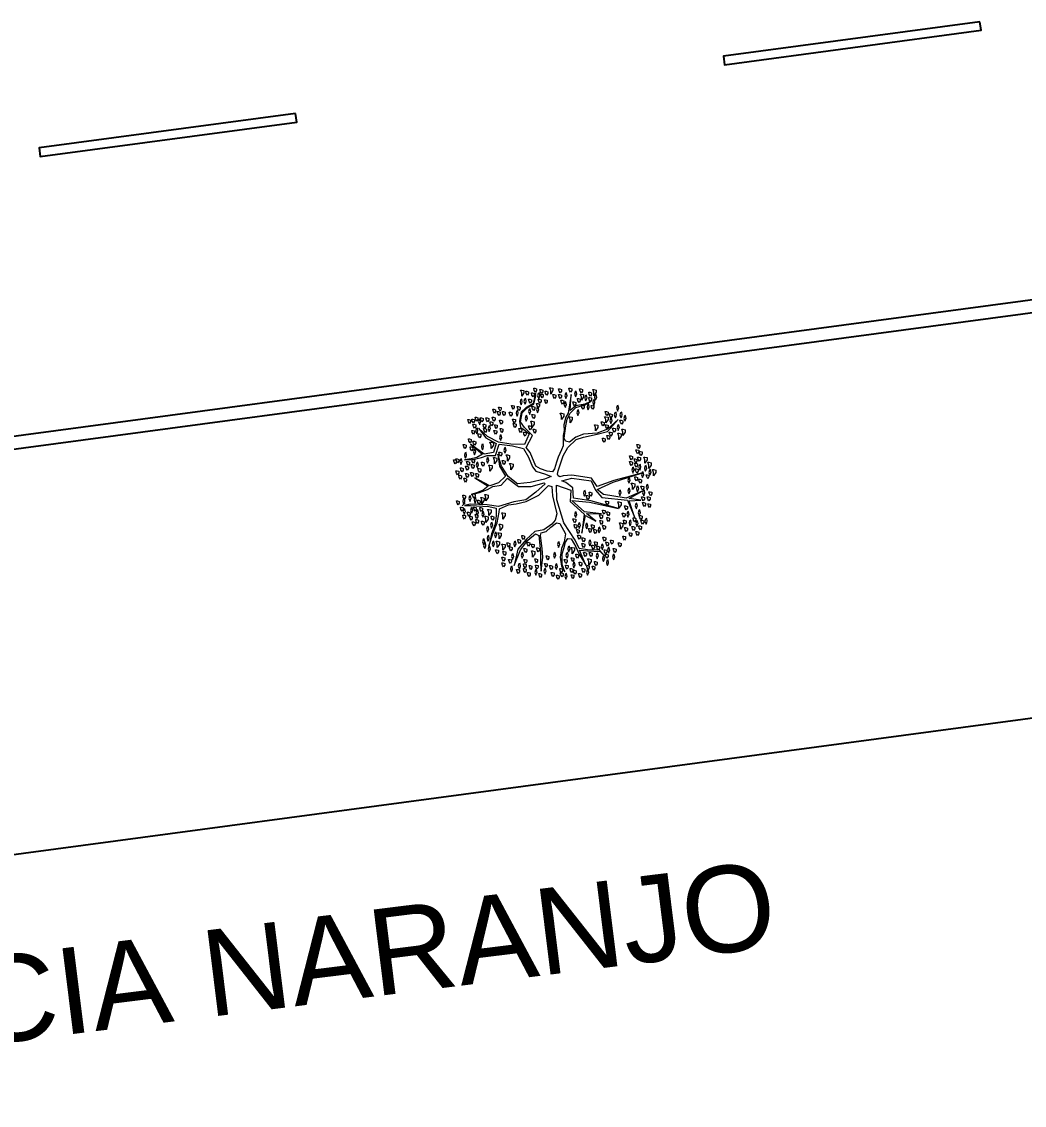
# Model space of a CAD drawing. Header units: millimetres. Extents: x -505 to 8538, y 111 to 6031.
# Drawn here: x 8469.4 to 8481.02, y 5624.57 to 5637.12 of the extents above; entities that cross this region are included whole.
import ezdxf
from ezdxf.enums import TextEntityAlignment as Align

# ---------------------------------------------------------------- set-up
doc = ezdxf.new("R2010")
doc.units = ezdxf.units.MM
for name, color, linetype in [('Cajas de Paso', 252, 'Continuous'), ('ESTRUCTURA_LA VICTORIA', 8, 'Continuous'), ('ÁREA VERDE', 3, 'Continuous')]:
    doc.layers.add(name, color=color, linetype=linetype)
doc.layers.add('SEÑALIZACION HORIZONTAL PROPUESTA', color=4, linetype='Continuous', lineweight=5)
doc.layers.add('TEXTO', color=1, linetype='Continuous', lineweight=9)
doc.styles.add('ARIAL', font='arial.ttf')

# ---------------------------------------------------------------- blocks, each defined once
blk = doc.blocks.new('ARBUST13')
at = {"layer": 'ÁREA VERDE', "color": 36, "lineweight": 5}
for p, q in [((-0.419, 0.861), (-0.473, 0.598)), ((-0.455, 0.578), (-0.419, 0.861)), ((-0.473, 0.598), (-0.632, 0.68)), ((-0.632, 0.68), (-0.49, 0.568)), ((-0.533, 0.397), (-0.969, 0.491)), ((-0.969, 0.491), (-0.553, 0.379)), ((-0.49, 0.568), (-0.715, 0.57)), ((-0.715, 0.57), (-0.458, 0.54)), ((-0.458, 0.54), (-0.272, 0.374)), ((-0.244, 0.389), (-0.455, 0.578)), ((-0.553, 0.379), (-0.293, 0.337)), ((-0.272, 0.374), (-0.533, 0.397)), ((-0.293, 0.337), (-0.283, 0.184)), ((-0.254, 0.216), (-0.244, 0.389)), ((1.326, 0.407), (1.371, 0.45)), ((-0.283, 0.184), (-0.179, 0.105)), ((-0.04, 0.142), (-0.254, 0.216)), ((0.914, 0.162), (0.788, 0.142)), ((0.992, 0.21), (0.914, 0.162)), ((0.984, 0.157), (1.059, 0.22)), ((1.114, 0.255), (0.992, 0.21)), ((1.059, 0.22), (1.141, 0.251)), ((1.239, 0.284), (1.114, 0.255)), ((1.141, 0.251), (1.239, 0.284)), ((-0.179, 0.105), (-0.123, 0.08)), ((0.038, 0.012), (0.139, 0.051)), ((0.143, 0.108), (0.131, 0.121)), ((0.139, 0.051), (0.356, 0.103)), ((0.34, 0.161), (0.143, 0.108)), ((0.527, 0.162), (0.34, 0.161)), ((0.356, 0.103), (0.543, 0.123)), ((0.691, 0.038), (0.527, 0.162)), ((0.536, 0.127), (0.685, 0.011)), ((0.685, 0.011), (0.783, -0.143)), ((0.788, 0.142), (0.691, 0.038)), ((0.723, 0.009), (0.828, 0.106)), ((0.813, -0.141), (0.723, 0.009)), ((0.828, 0.106), (0.958, 0.152)), ((0.958, 0.152), (1.184, 0.034)), ((1.184, 0.034), (0.984, 0.157)), ((0.783, -0.143), (0.837, -0.322)), ((0.837, -0.322), (0.813, -0.141))]:
    blk.add_line(p, q, dxfattribs=at)
at = {"layer": 'ÁREA VERDE', "color": 96, "lineweight": 0}
for points in [[(-0.515, 1.466), (-0.524, 1.449), (-0.515, 1.406), (-0.498, 1.415), (-0.489, 1.449), (-0.498, 1.474), (-0.506, 1.491)], [(-0.387, 1.466), (-0.413, 1.474), (-0.413, 1.5), (-0.396, 1.525), (-0.379, 1.5), (-0.37, 1.466)], [(-0.311, 1.415), (-0.336, 1.423), (-0.336, 1.449), (-0.319, 1.474), (-0.302, 1.449), (-0.294, 1.415)], [(-0.277, 1.483), (-0.302, 1.491), (-0.302, 1.517), (-0.285, 1.542), (-0.268, 1.517), (-0.26, 1.483)], [(-0.192, 1.525), (-0.2, 1.508), (-0.192, 1.466), (-0.175, 1.474), (-0.166, 1.508), (-0.175, 1.534), (-0.183, 1.551)], [(-0.115, 1.457), (-0.141, 1.466), (-0.141, 1.491), (-0.124, 1.517), (-0.107, 1.491), (-0.098, 1.457)], [(-0.056, 1.491), (-0.081, 1.5), (-0.081, 1.525), (-0.064, 1.551), (-0.047, 1.525), (-0.039, 1.491)], [(0.021, 1.449), (-0.005, 1.457), (-0.005, 1.483), (0.012, 1.508), (0.029, 1.483), (0.038, 1.449)], [(0.123, 1.449), (0.114, 1.432), (0.123, 1.389), (0.14, 1.398), (0.148, 1.432), (0.14, 1.457), (0.131, 1.474)], [(0.208, 1.466), (0.182, 1.474), (0.182, 1.5), (0.199, 1.525), (0.216, 1.5), (0.225, 1.466)], [(0.259, 1.466), (0.25, 1.449), (0.259, 1.406), (0.276, 1.415), (0.284, 1.449), (0.276, 1.474), (0.267, 1.491)], [(0.378, 1.449), (0.352, 1.457), (0.352, 1.483), (0.369, 1.508), (0.386, 1.483), (0.395, 1.449)], [(0.539, 1.406), (0.514, 1.415), (0.514, 1.44), (0.531, 1.466), (0.548, 1.44), (0.556, 1.406)], [(-0.813, 1.321), (-0.821, 1.304), (-0.813, 1.262), (-0.796, 1.27), (-0.787, 1.304), (-0.796, 1.33), (-0.804, 1.347)], [(-0.626, 1.287), (-0.651, 1.296), (-0.651, 1.321), (-0.634, 1.347), (-0.617, 1.321), (-0.609, 1.287)], [(-0.592, 1.355), (-0.617, 1.364), (-0.617, 1.389), (-0.6, 1.415), (-0.583, 1.389), (-0.575, 1.355)], [(-0.524, 1.245), (-0.558, 1.253), (-0.558, 1.287), (-0.524, 1.338), (-0.524, 1.287), (-0.506, 1.245)], [(-0.506, 1.347), (-0.532, 1.355), (-0.532, 1.381), (-0.515, 1.406), (-0.498, 1.381), (-0.489, 1.347)], [(-0.438, 1.389), (-0.464, 1.398), (-0.464, 1.423), (-0.447, 1.449), (-0.43, 1.423), (-0.421, 1.389)], [(-0.396, 1.296), (-0.421, 1.304), (-0.421, 1.33), (-0.404, 1.355), (-0.387, 1.33), (-0.379, 1.296)], [(-0.311, 1.355), (-0.319, 1.338), (-0.311, 1.296), (-0.294, 1.304), (-0.285, 1.338), (-0.294, 1.364), (-0.302, 1.381)], [(-0.26, 1.389), (-0.285, 1.398), (-0.285, 1.423), (-0.268, 1.449), (-0.251, 1.423), (-0.243, 1.389)], [(-0.192, 1.338), (-0.217, 1.347), (-0.217, 1.372), (-0.2, 1.398), (-0.183, 1.372), (-0.175, 1.338)], [(-0.175, 1.253), (-0.2, 1.262), (-0.2, 1.287), (-0.183, 1.313), (-0.166, 1.287), (-0.158, 1.253)], [(-0.107, 1.389), (-0.132, 1.398), (-0.132, 1.423), (-0.115, 1.449), (-0.098, 1.423), (-0.09, 1.389)], [(-0.047, 1.381), (-0.056, 1.364), (-0.047, 1.321), (-0.03, 1.33), (-0.022, 1.364), (-0.03, 1.389), (-0.039, 1.406)], [(0.046, 1.347), (0.021, 1.355), (0.021, 1.381), (0.038, 1.406), (0.055, 1.381), (0.063, 1.347)], [(0.123, 1.313), (0.097, 1.321), (0.097, 1.347), (0.114, 1.372), (0.131, 1.347), (0.14, 1.313)], [(0.259, 1.338), (0.233, 1.347), (0.233, 1.372), (0.25, 1.398), (0.267, 1.372), (0.276, 1.338)], [(0.267, 1.245), (0.242, 1.253), (0.242, 1.279), (0.259, 1.304), (0.276, 1.279), (0.284, 1.245)], [(0.352, 1.347), (0.327, 1.355), (0.327, 1.381), (0.344, 1.406), (0.361, 1.381), (0.369, 1.347)], [(0.429, 1.253), (0.403, 1.262), (0.403, 1.287), (0.42, 1.313), (0.437, 1.287), (0.446, 1.253)], [(0.437, 1.389), (0.412, 1.398), (0.412, 1.423), (0.429, 1.449), (0.446, 1.423), (0.454, 1.389)], [(0.437, 1.321), (0.412, 1.33), (0.412, 1.355), (0.429, 1.381), (0.446, 1.355), (0.454, 1.321)], [(0.505, 1.372), (0.497, 1.355), (0.505, 1.313), (0.522, 1.321), (0.531, 1.355), (0.522, 1.381), (0.514, 1.398)], [(0.625, 1.415), (0.616, 1.398), (0.625, 1.355), (0.642, 1.364), (0.65, 1.398), (0.642, 1.423), (0.633, 1.44)], [(0.659, 1.253), (0.633, 1.262), (0.633, 1.287), (0.65, 1.313), (0.667, 1.287), (0.676, 1.253)], [(0.761, 1.304), (0.735, 1.313), (0.735, 1.338), (0.752, 1.364), (0.769, 1.338), (0.778, 1.304)], [(-0.906, 1.092), (-0.932, 1.1), (-0.932, 1.126), (-0.915, 1.151), (-0.898, 1.126), (-0.889, 1.092)], [(-0.906, 1.236), (-0.915, 1.219), (-0.906, 1.177), (-0.889, 1.185), (-0.881, 1.219), (-0.889, 1.245), (-0.898, 1.262)], [(-0.83, 1.134), (-0.838, 1.117), (-0.83, 1.075), (-0.813, 1.083), (-0.804, 1.117), (-0.813, 1.143), (-0.821, 1.16)], [(-0.787, 1.177), (-0.813, 1.185), (-0.813, 1.211), (-0.796, 1.236), (-0.779, 1.211), (-0.77, 1.177)], [(-0.77, 1.109), (-0.796, 1.117), (-0.796, 1.143), (-0.779, 1.168), (-0.762, 1.143), (-0.753, 1.109)], [(-0.753, 1.262), (-0.762, 1.245), (-0.753, 1.202), (-0.736, 1.211), (-0.728, 1.245), (-0.736, 1.27), (-0.745, 1.287)], [(-0.66, 1.219), (-0.668, 1.202), (-0.66, 1.16), (-0.643, 1.168), (-0.634, 1.202), (-0.643, 1.228), (-0.651, 1.245)], [(-0.549, 1.151), (-0.575, 1.16), (-0.575, 1.185), (-0.558, 1.211), (-0.541, 1.185), (-0.532, 1.151)], [(-0.464, 1.151), (-0.489, 1.16), (-0.489, 1.185), (-0.472, 1.211), (-0.455, 1.185), (-0.447, 1.151)], [(-0.345, 1.177), (-0.37, 1.185), (-0.37, 1.211), (-0.353, 1.236), (-0.336, 1.211), (-0.328, 1.177)], [(-0.277, 1.075), (-0.311, 1.083), (-0.311, 1.117), (-0.277, 1.168), (-0.277, 1.117), (-0.26, 1.075)], [(-0.277, 1.228), (-0.302, 1.236), (-0.302, 1.262), (-0.285, 1.287), (-0.268, 1.262), (-0.26, 1.228)], [(-0.234, 1.117), (-0.243, 1.1), (-0.234, 1.058), (-0.217, 1.066), (-0.209, 1.1), (-0.217, 1.126), (-0.226, 1.143)], [(-0.209, 1.211), (-0.217, 1.194), (-0.209, 1.151), (-0.192, 1.16), (-0.183, 1.194), (-0.192, 1.219), (-0.2, 1.236)], [(-0.022, 1.211), (-0.03, 1.194), (-0.022, 1.151), (-0.005, 1.16), (0.004, 1.194), (-0.005, 1.219), (-0.013, 1.236)], [(0.097, 1.202), (0.072, 1.211), (0.072, 1.236), (0.089, 1.262), (0.106, 1.236), (0.114, 1.202)], [(0.242, 1.083), (0.216, 1.092), (0.216, 1.117), (0.233, 1.143), (0.25, 1.117), (0.259, 1.083)], [(0.318, 1.126), (0.284, 1.134), (0.284, 1.168), (0.318, 1.219), (0.318, 1.168), (0.335, 1.126)], [(0.429, 1.092), (0.403, 1.1), (0.403, 1.126), (0.42, 1.151), (0.437, 1.126), (0.446, 1.092)], [(0.463, 1.211), (0.454, 1.194), (0.463, 1.151), (0.48, 1.16), (0.488, 1.194), (0.48, 1.219), (0.471, 1.236)], [(0.608, 1.228), (0.599, 1.211), (0.608, 1.168), (0.625, 1.177), (0.633, 1.211), (0.625, 1.236), (0.616, 1.253)], [(0.744, 1.134), (0.718, 1.143), (0.718, 1.168), (0.735, 1.194), (0.752, 1.168), (0.761, 1.134)], [(0.761, 1.219), (0.735, 1.228), (0.735, 1.253), (0.752, 1.279), (0.769, 1.253), (0.778, 1.219)], [(0.854, 1.109), (0.829, 1.117), (0.829, 1.143), (0.846, 1.168), (0.863, 1.143), (0.871, 1.109)], [(0.956, 1.117), (0.948, 1.1), (0.956, 1.058), (0.973, 1.066), (0.982, 1.1), (0.973, 1.126), (0.965, 1.143)], [(-0.983, 1.007), (-1.008, 1.015), (-1.008, 1.041), (-0.991, 1.066), (-0.974, 1.041), (-0.966, 1.007)], [(-0.864, 0.964), (-0.889, 0.973), (-0.889, 0.998), (-0.872, 1.024), (-0.855, 0.998), (-0.847, 0.964)], [(-0.796, 0.998), (-0.821, 1.007), (-0.821, 1.032), (-0.804, 1.058), (-0.787, 1.032), (-0.779, 0.998)], [(-0.753, 0.922), (-0.779, 0.93), (-0.779, 0.956), (-0.762, 0.981), (-0.745, 0.956), (-0.736, 0.922)], [(-0.736, 1.083), (-0.745, 1.066), (-0.736, 1.024), (-0.719, 1.032), (-0.711, 1.066), (-0.719, 1.092), (-0.728, 1.109)], [(-0.66, 1.058), (-0.685, 1.066), (-0.685, 1.092), (-0.668, 1.117), (-0.651, 1.092), (-0.643, 1.058)], [(-0.626, 0.99), (-0.651, 0.998), (-0.651, 1.024), (-0.634, 1.049), (-0.617, 1.024), (-0.609, 0.99)], [(-0.583, 1.041), (-0.609, 1.049), (-0.609, 1.075), (-0.592, 1.1), (-0.575, 1.075), (-0.566, 1.041)], [(-0.549, 1.024), (-0.558, 1.007), (-0.549, 0.964), (-0.532, 0.973), (-0.524, 1.007), (-0.532, 1.032), (-0.541, 1.049)], [(-0.438, 1.015), (-0.464, 1.024), (-0.464, 1.049), (-0.447, 1.075), (-0.43, 1.049), (-0.421, 1.015)], [(-0.438, 0.93), (-0.464, 0.939), (-0.464, 0.964), (-0.447, 0.99), (-0.43, 0.964), (-0.421, 0.93)], [(-0.081, 1.049), (-0.09, 1.032), (-0.081, 0.99), (-0.064, 0.998), (-0.056, 1.032), (-0.064, 1.058), (-0.073, 1.075)], [(0.318, 1.024), (0.293, 1.032), (0.293, 1.058), (0.31, 1.083), (0.327, 1.058), (0.335, 1.024)], [(0.386, 0.998), (0.361, 1.007), (0.361, 1.032), (0.378, 1.058), (0.395, 1.032), (0.403, 0.998)], [(0.522, 0.956), (0.497, 0.964), (0.497, 0.99), (0.514, 1.015), (0.531, 0.99), (0.539, 0.956)], [(0.574, 1.041), (0.565, 1.024), (0.574, 0.981), (0.591, 0.99), (0.599, 1.024), (0.591, 1.049), (0.582, 1.066)], [(0.65, 1.066), (0.625, 1.075), (0.625, 1.1), (0.642, 1.126), (0.659, 1.1), (0.667, 1.066)], [(0.684, 1.007), (0.659, 1.015), (0.659, 1.041), (0.676, 1.066), (0.693, 1.041), (0.701, 1.007)], [(0.761, 1.024), (0.727, 1.032), (0.727, 1.066), (0.761, 1.117), (0.761, 1.066), (0.778, 1.024)], [(0.846, 0.981), (0.812, 0.99), (0.812, 1.024), (0.846, 1.075), (0.846, 1.024), (0.863, 0.981)], [(0.897, 1.041), (0.888, 1.024), (0.897, 0.981), (0.914, 0.99), (0.922, 1.024), (0.914, 1.049), (0.905, 1.066)], [(0.973, 0.956), (0.965, 0.939), (0.973, 0.896), (0.99, 0.905), (0.999, 0.939), (0.99, 0.964), (0.982, 0.981)], [(1.024, 1.066), (1.016, 1.049), (1.024, 1.007), (1.041, 1.015), (1.05, 1.049), (1.041, 1.075), (1.033, 1.092)], [(1.041, 1.007), (1.033, 0.99), (1.041, 0.947), (1.058, 0.956), (1.067, 0.99), (1.058, 1.015), (1.05, 1.032)], [(-1.289, 0.752), (-1.314, 0.76), (-1.314, 0.786), (-1.297, 0.811), (-1.28, 0.786), (-1.272, 0.752)], [(-1.246, 0.837), (-1.272, 0.845), (-1.272, 0.871), (-1.255, 0.896), (-1.238, 0.871), (-1.229, 0.837)], [(-1.187, 0.76), (-1.212, 0.769), (-1.212, 0.794), (-1.195, 0.82), (-1.178, 0.794), (-1.17, 0.76)], [(-1.144, 0.854), (-1.17, 0.862), (-1.17, 0.888), (-1.153, 0.913), (-1.136, 0.888), (-1.127, 0.854)], [(-1.076, 0.777), (-1.102, 0.786), (-1.102, 0.811), (-1.085, 0.837), (-1.068, 0.811), (-1.059, 0.777)], [(-1.051, 0.905), (-1.076, 0.913), (-1.076, 0.939), (-1.059, 0.964), (-1.042, 0.939), (-1.034, 0.905)], [(-0.689, 0.832), (-0.698, 0.815), (-0.689, 0.773), (-0.672, 0.781), (-0.664, 0.815), (-0.672, 0.841), (-0.681, 0.858)], [(-0.613, 0.807), (-0.638, 0.815), (-0.638, 0.841), (-0.621, 0.866), (-0.604, 0.841), (-0.596, 0.807)], [(-0.536, 0.79), (-0.562, 0.798), (-0.562, 0.824), (-0.545, 0.849), (-0.528, 0.824), (-0.519, 0.79)], [(-0.374, 0.892), (-0.399, 0.901), (-0.399, 0.926), (-0.382, 0.952), (-0.365, 0.926), (-0.357, 0.892)], [(-0.357, 0.807), (-0.382, 0.816), (-0.382, 0.841), (-0.365, 0.867), (-0.348, 0.841), (-0.34, 0.807)], [(0.463, 0.896), (0.437, 0.905), (0.437, 0.93), (0.454, 0.956), (0.471, 0.93), (0.48, 0.896)], [(0.803, 0.726), (0.769, 0.735), (0.769, 0.769), (0.803, 0.82), (0.803, 0.769), (0.82, 0.726)], [(0.82, 0.854), (0.786, 0.862), (0.786, 0.896), (0.82, 0.947), (0.82, 0.896), (0.837, 0.854)], [(0.863, 0.905), (0.854, 0.888), (0.863, 0.845), (0.88, 0.854), (0.888, 0.888), (0.88, 0.913), (0.871, 0.93)], [(0.982, 0.82), (0.973, 0.803), (0.982, 0.76), (0.999, 0.769), (1.007, 0.803), (0.999, 0.828), (0.99, 0.845)], [(-1.391, 0.701), (-1.399, 0.684), (-1.391, 0.641), (-1.374, 0.65), (-1.365, 0.684), (-1.374, 0.709), (-1.382, 0.726)], [(-1.323, 0.667), (-1.348, 0.675), (-1.348, 0.701), (-1.331, 0.726), (-1.314, 0.701), (-1.306, 0.667)], [(-1.297, 0.599), (-1.323, 0.607), (-1.323, 0.633), (-1.306, 0.658), (-1.289, 0.633), (-1.28, 0.599)], [(-1.255, 0.735), (-1.263, 0.718), (-1.255, 0.675), (-1.238, 0.684), (-1.229, 0.718), (-1.238, 0.743), (-1.246, 0.76)], [(-1.204, 0.633), (-1.229, 0.641), (-1.229, 0.667), (-1.212, 0.692), (-1.195, 0.667), (-1.187, 0.633)], [(-1.153, 0.726), (-1.161, 0.709), (-1.153, 0.667), (-1.136, 0.675), (-1.127, 0.709), (-1.136, 0.735), (-1.144, 0.752)], [(-1.059, 0.667), (-1.085, 0.675), (-1.085, 0.701), (-1.068, 0.726), (-1.051, 0.701), (-1.042, 0.667)], [(-1, 0.709), (-1.034, 0.718), (-1.034, 0.752), (-1, 0.803), (-1, 0.752), (-0.983, 0.709)], [(-0.81, 0.627), (-0.835, 0.635), (-0.835, 0.661), (-0.818, 0.686), (-0.801, 0.661), (-0.793, 0.627)], [(-0.749, 0.747), (-0.774, 0.756), (-0.774, 0.781), (-0.757, 0.807), (-0.74, 0.781), (-0.732, 0.747)], [(-0.706, 0.671), (-0.732, 0.679), (-0.732, 0.705), (-0.715, 0.73), (-0.698, 0.705), (-0.689, 0.671)], [(-0.579, 0.739), (-0.604, 0.747), (-0.604, 0.773), (-0.587, 0.798), (-0.57, 0.773), (-0.562, 0.739)], [(-0.502, 0.773), (-0.51, 0.756), (-0.502, 0.713), (-0.485, 0.722), (-0.476, 0.756), (-0.485, 0.781), (-0.493, 0.798)], [(-0.391, 0.765), (-0.399, 0.748), (-0.391, 0.705), (-0.374, 0.714), (-0.365, 0.748), (-0.374, 0.773), (-0.382, 0.79)], [(-0.32, 0.73), (-0.345, 0.739), (-0.345, 0.764), (-0.328, 0.79), (-0.311, 0.764), (-0.303, 0.73)], [(-0.303, 0.645), (-0.328, 0.654), (-0.328, 0.679), (-0.311, 0.705), (-0.294, 0.679), (-0.285, 0.645)], [(0.761, 0.556), (0.727, 0.564), (0.727, 0.599), (0.761, 0.65), (0.761, 0.599), (0.778, 0.556)], [(0.922, 0.607), (0.897, 0.616), (0.897, 0.641), (0.914, 0.667), (0.931, 0.641), (0.939, 0.607)], [(0.922, 0.76), (0.914, 0.743), (0.922, 0.701), (0.939, 0.709), (0.948, 0.743), (0.939, 0.769), (0.931, 0.786)], [(1.016, 0.607), (0.982, 0.616), (0.982, 0.65), (1.016, 0.701), (1.016, 0.65), (1.033, 0.607)], [(1.067, 0.684), (1.041, 0.692), (1.041, 0.718), (1.058, 0.743), (1.075, 0.718), (1.084, 0.684)], [(1.152, 0.658), (1.126, 0.667), (1.126, 0.692), (1.143, 0.718), (1.16, 0.692), (1.169, 0.658)], [(1.203, 0.692), (1.177, 0.701), (1.177, 0.726), (1.194, 0.752), (1.211, 0.726), (1.22, 0.692)], [(1.245, 0.607), (1.22, 0.616), (1.22, 0.641), (1.237, 0.667), (1.254, 0.641), (1.262, 0.607)], [(1.347, 0.59), (1.322, 0.599), (1.322, 0.624), (1.339, 0.65), (1.356, 0.624), (1.364, 0.59)], [(-1.289, 0.573), (-1.297, 0.556), (-1.289, 0.513), (-1.272, 0.522), (-1.263, 0.556), (-1.272, 0.582), (-1.28, 0.599)], [(-1.246, 0.471), (-1.255, 0.454), (-1.246, 0.411), (-1.229, 0.42), (-1.221, 0.454), (-1.229, 0.479), (-1.238, 0.496)], [(-1.119, 0.599), (-1.127, 0.582), (-1.119, 0.539), (-1.102, 0.547), (-1.093, 0.582), (-1.102, 0.607), (-1.11, 0.624)], [(-1.076, 0.454), (-1.102, 0.462), (-1.102, 0.488), (-1.085, 0.513), (-1.068, 0.488), (-1.059, 0.454)], [(-1.042, 0.564), (-1.068, 0.573), (-1.068, 0.599), (-1.051, 0.624), (-1.034, 0.599), (-1.025, 0.564)], [(-0.974, 0.394), (-1.008, 0.403), (-1.008, 0.437), (-0.974, 0.488), (-0.974, 0.437), (-0.957, 0.394)], [(-0.81, 0.542), (-0.835, 0.55), (-0.835, 0.576), (-0.818, 0.601), (-0.801, 0.576), (-0.793, 0.542)], [(-0.745, 0.515), (-0.77, 0.524), (-0.77, 0.549), (-0.753, 0.575), (-0.736, 0.549), (-0.728, 0.515)], [(-0.702, 0.586), (-0.728, 0.594), (-0.728, 0.62), (-0.711, 0.645), (-0.694, 0.62), (-0.685, 0.586)], [(-0.337, 0.602), (-0.345, 0.585), (-0.337, 0.543), (-0.32, 0.551), (-0.311, 0.585), (-0.32, 0.611), (-0.328, 0.628)], [(0.973, 0.505), (0.939, 0.513), (0.939, 0.547), (0.973, 0.599), (0.973, 0.547), (0.99, 0.505)], [(1.05, 0.599), (1.041, 0.582), (1.05, 0.539), (1.067, 0.547), (1.075, 0.582), (1.067, 0.607), (1.058, 0.624)], [(1.092, 0.479), (1.067, 0.488), (1.067, 0.513), (1.084, 0.539), (1.101, 0.513), (1.109, 0.479)], [(1.135, 0.573), (1.126, 0.556), (1.135, 0.513), (1.152, 0.522), (1.16, 0.556), (1.152, 0.582), (1.143, 0.599)], [(1.16, 0.582), (1.135, 0.59), (1.135, 0.616), (1.152, 0.641), (1.169, 0.616), (1.177, 0.582)], [(1.186, 0.471), (1.16, 0.479), (1.16, 0.505), (1.177, 0.53), (1.194, 0.505), (1.203, 0.471)], [(1.22, 0.539), (1.211, 0.522), (1.22, 0.479), (1.237, 0.488), (1.245, 0.522), (1.237, 0.547), (1.228, 0.564)], [(1.279, 0.547), (1.254, 0.556), (1.254, 0.582), (1.271, 0.607), (1.288, 0.582), (1.296, 0.547)], [(1.33, 0.556), (1.322, 0.539), (1.33, 0.496), (1.347, 0.505), (1.356, 0.539), (1.347, 0.564), (1.339, 0.582)], [(1.381, 0.471), (1.356, 0.479), (1.356, 0.505), (1.373, 0.53), (1.39, 0.505), (1.398, 0.471)], [(-1.425, 0.42), (-1.45, 0.428), (-1.45, 0.454), (-1.433, 0.479), (-1.416, 0.454), (-1.408, 0.42)], [(-1.416, 0.318), (-1.442, 0.326), (-1.442, 0.352), (-1.425, 0.377), (-1.408, 0.352), (-1.399, 0.318)], [(-1.348, 0.403), (-1.374, 0.411), (-1.374, 0.437), (-1.357, 0.462), (-1.34, 0.437), (-1.331, 0.403)], [(-1.331, 0.318), (-1.357, 0.326), (-1.357, 0.352), (-1.34, 0.377), (-1.323, 0.352), (-1.314, 0.318)], [(-0.791, 0.38), (-0.817, 0.388), (-0.817, 0.414), (-0.8, 0.439), (-0.783, 0.414), (-0.774, 0.38)], [(-0.503, 0.299), (-0.529, 0.308), (-0.529, 0.333), (-0.512, 0.359), (-0.495, 0.333), (-0.486, 0.299)], [(1.016, 0.284), (0.982, 0.292), (0.982, 0.326), (1.016, 0.377), (1.016, 0.326), (1.033, 0.284)], [(1.075, 0.326), (1.041, 0.335), (1.041, 0.369), (1.075, 0.42), (1.075, 0.369), (1.092, 0.326)], [(1.126, 0.369), (1.101, 0.377), (1.101, 0.403), (1.118, 0.428), (1.135, 0.403), (1.143, 0.369)], [(1.169, 0.386), (1.16, 0.369), (1.169, 0.326), (1.186, 0.335), (1.194, 0.369), (1.186, 0.394), (1.177, 0.411)], [(1.203, 0.275), (1.177, 0.284), (1.177, 0.309), (1.194, 0.335), (1.211, 0.309), (1.22, 0.275)], [(1.245, 0.36), (1.237, 0.343), (1.245, 0.301), (1.262, 0.309), (1.271, 0.343), (1.262, 0.369), (1.254, 0.386)], [(1.347, 0.292), (1.322, 0.301), (1.322, 0.326), (1.339, 0.352), (1.356, 0.326), (1.364, 0.292)], [(1.339, 0.403), (1.33, 0.386), (1.339, 0.343), (1.356, 0.352), (1.364, 0.386), (1.356, 0.411), (1.347, 0.428)], [(1.441, 0.377), (1.415, 0.386), (1.415, 0.411), (1.432, 0.437), (1.449, 0.411), (1.458, 0.377)], [(-1.442, 0.241), (-1.467, 0.25), (-1.467, 0.275), (-1.45, 0.301), (-1.433, 0.275), (-1.425, 0.241)], [(-1.408, 0.19), (-1.416, 0.173), (-1.408, 0.131), (-1.391, 0.139), (-1.382, 0.173), (-1.391, 0.199), (-1.399, 0.216)], [(-1.357, 0.275), (-1.365, 0.258), (-1.357, 0.216), (-1.34, 0.224), (-1.331, 0.258), (-1.34, 0.284), (-1.348, 0.301)], [(-1.323, 0.156), (-1.348, 0.165), (-1.348, 0.19), (-1.331, 0.216), (-1.314, 0.19), (-1.306, 0.156)], [(-1.263, 0.216), (-1.272, 0.199), (-1.263, 0.156), (-1.246, 0.165), (-1.238, 0.199), (-1.246, 0.224), (-1.255, 0.241)], [(-1.178, 0.114), (-1.212, 0.122), (-1.212, 0.156), (-1.178, 0.207), (-1.178, 0.156), (-1.161, 0.114)], [(-1.136, 0.25), (-1.144, 0.233), (-1.136, 0.19), (-1.119, 0.199), (-1.11, 0.233), (-1.119, 0.258), (-1.127, 0.275)], [(-1, 0.275), (-1.008, 0.258), (-1, 0.216), (-0.983, 0.224), (-0.974, 0.258), (-0.983, 0.284), (-0.991, 0.301)], [(-0.546, 0.248), (-0.571, 0.257), (-0.571, 0.282), (-0.554, 0.308), (-0.537, 0.282), (-0.529, 0.248)], [(-0.469, 0.282), (-0.478, 0.265), (-0.469, 0.223), (-0.452, 0.231), (-0.444, 0.265), (-0.452, 0.291), (-0.461, 0.308)], [(-1.493, -0.09), (-1.527, -0.082), (-1.527, -0.048), (-1.493, 0.003), (-1.493, -0.048), (-1.476, -0.09)], [(-1.399, -0.014), (-1.425, -0.005), (-1.425, 0.02), (-1.408, 0.046), (-1.391, 0.02), (-1.382, -0.014)], [(-1.34, 0.003), (-1.348, -0.014), (-1.34, -0.056), (-1.323, -0.048), (-1.314, -0.014), (-1.323, 0.012), (-1.331, 0.029)], [(-1.289, 0.054), (-1.314, 0.063), (-1.314, 0.088), (-1.297, 0.114), (-1.28, 0.088), (-1.272, 0.054)], [(-1.229, 0.02), (-1.255, 0.029), (-1.255, 0.054), (-1.238, 0.08), (-1.221, 0.054), (-1.212, 0.02)], [(-1.136, 0.088), (-1.144, 0.071), (-1.136, 0.029), (-1.119, 0.037), (-1.11, 0.071), (-1.119, 0.097), (-1.127, 0.114)], [(1.152, -0.031), (1.126, -0.022), (1.126, 0.003), (1.143, 0.029), (1.16, 0.003), (1.169, -0.031)], [(1.228, -0.048), (1.203, -0.039), (1.203, -0.014), (1.22, 0.012), (1.237, -0.014), (1.245, -0.048)], [(1.305, -0.031), (1.279, -0.022), (1.279, 0.003), (1.296, 0.029), (1.313, 0.003), (1.322, -0.031)], [(1.33, 0.037), (1.305, 0.046), (1.305, 0.071), (1.322, 0.097), (1.339, 0.071), (1.347, 0.037)], [(1.407, -0.005), (1.381, 0.003), (1.381, 0.029), (1.398, 0.054), (1.415, 0.029), (1.424, -0.005)], [(-1.45, -0.031), (-1.459, -0.048), (-1.45, -0.09), (-1.433, -0.082), (-1.425, -0.048), (-1.433, -0.022), (-1.442, -0.005)], [(-1.425, -0.201), (-1.459, -0.192), (-1.459, -0.158), (-1.425, -0.107), (-1.425, -0.158), (-1.408, -0.201)], [(-1.382, -0.09), (-1.391, -0.107), (-1.382, -0.15), (-1.365, -0.141), (-1.357, -0.107), (-1.365, -0.082), (-1.374, -0.065)], [(-1.297, -0.107), (-1.306, -0.124), (-1.297, -0.167), (-1.28, -0.158), (-1.272, -0.124), (-1.28, -0.099), (-1.289, -0.082)], [(-1.238, -0.099), (-1.263, -0.09), (-1.263, -0.065), (-1.246, -0.039), (-1.229, -0.065), (-1.221, -0.099)], [(-1.229, -0.184), (-1.255, -0.175), (-1.255, -0.15), (-1.238, -0.124), (-1.221, -0.15), (-1.212, -0.184)], [(-1.195, -0.065), (-1.204, -0.082), (-1.195, -0.124), (-1.178, -0.116), (-1.17, -0.082), (-1.178, -0.056), (-1.187, -0.039)], [(-1.153, -0.209), (-1.178, -0.201), (-1.178, -0.175), (-1.161, -0.15), (-1.144, -0.175), (-1.136, -0.209)], [(0.644, -0.181), (0.61, -0.173), (0.61, -0.139), (0.644, -0.087), (0.644, -0.139), (0.661, -0.181)], [(0.956, -0.158), (0.922, -0.15), (0.922, -0.116), (0.956, -0.065), (0.956, -0.116), (0.973, -0.158)], [(1.067, -0.201), (1.041, -0.192), (1.041, -0.167), (1.058, -0.141), (1.075, -0.167), (1.084, -0.201)], [(1.118, -0.107), (1.092, -0.099), (1.092, -0.073), (1.109, -0.048), (1.126, -0.073), (1.135, -0.107)], [(1.135, -0.141), (1.126, -0.158), (1.135, -0.201), (1.152, -0.192), (1.16, -0.158), (1.152, -0.133), (1.143, -0.116)], [(1.22, -0.167), (1.194, -0.158), (1.194, -0.133), (1.211, -0.107), (1.228, -0.133), (1.237, -0.167)], [(1.288, -0.209), (1.262, -0.201), (1.262, -0.175), (1.279, -0.15), (1.296, -0.175), (1.305, -0.209)], [(1.305, -0.141), (1.279, -0.133), (1.279, -0.107), (1.296, -0.082), (1.313, -0.107), (1.322, -0.141)], [(1.381, -0.116), (1.356, -0.107), (1.356, -0.082), (1.373, -0.056), (1.39, -0.082), (1.398, -0.116)], [(1.449, -0.073), (1.424, -0.065), (1.424, -0.039), (1.441, -0.014), (1.458, -0.039), (1.466, -0.073)], [(-1.365, -0.277), (-1.399, -0.269), (-1.399, -0.235), (-1.365, -0.184), (-1.365, -0.235), (-1.348, -0.277)], [(-1.297, -0.362), (-1.323, -0.354), (-1.323, -0.328), (-1.306, -0.303), (-1.289, -0.328), (-1.28, -0.362)], [(-1.272, -0.277), (-1.297, -0.269), (-1.297, -0.243), (-1.28, -0.218), (-1.263, -0.243), (-1.255, -0.277)], [(-1.221, -0.252), (-1.246, -0.243), (-1.246, -0.218), (-1.229, -0.192), (-1.212, -0.218), (-1.204, -0.252)], [(-1.153, -0.294), (-1.178, -0.286), (-1.178, -0.26), (-1.161, -0.235), (-1.144, -0.26), (-1.136, -0.294)], [(0.695, -0.309), (0.661, -0.301), (0.661, -0.266), (0.695, -0.215), (0.695, -0.266), (0.712, -0.309)], [(0.754, -0.224), (0.729, -0.215), (0.729, -0.19), (0.746, -0.164), (0.763, -0.19), (0.771, -0.224)], [(0.806, -0.352), (0.78, -0.343), (0.78, -0.318), (0.797, -0.292), (0.814, -0.318), (0.823, -0.352)], [(0.888, -0.269), (0.854, -0.26), (0.854, -0.226), (0.888, -0.175), (0.888, -0.226), (0.905, -0.269)], [(0.982, -0.209), (0.973, -0.226), (0.982, -0.269), (0.999, -0.26), (1.007, -0.226), (0.999, -0.201), (0.99, -0.184)], [(1.177, -0.337), (1.169, -0.354), (1.177, -0.396), (1.194, -0.388), (1.203, -0.354), (1.194, -0.328), (1.186, -0.311)], [(1.211, -0.243), (1.186, -0.235), (1.186, -0.209), (1.203, -0.184), (1.22, -0.209), (1.228, -0.243)], [(1.313, -0.286), (1.305, -0.303), (1.313, -0.345), (1.33, -0.337), (1.339, -0.303), (1.33, -0.277), (1.322, -0.26)], [(1.381, -0.192), (1.373, -0.209), (1.381, -0.252), (1.398, -0.243), (1.407, -0.209), (1.398, -0.184), (1.39, -0.167)], [(1.449, -0.252), (1.424, -0.243), (1.424, -0.218), (1.441, -0.192), (1.458, -0.218), (1.466, -0.252)], [(1.483, -0.235), (1.458, -0.226), (1.458, -0.201), (1.475, -0.175), (1.492, -0.201), (1.5, -0.235)], [(-1.263, -0.465), (-1.289, -0.456), (-1.289, -0.43), (-1.272, -0.405), (-1.255, -0.43), (-1.246, -0.465)], [(-1.246, -0.388), (-1.272, -0.379), (-1.272, -0.354), (-1.255, -0.328), (-1.238, -0.354), (-1.229, -0.388)], [(0.721, -0.36), (0.712, -0.377), (0.721, -0.42), (0.738, -0.411), (0.746, -0.377), (0.738, -0.352), (0.729, -0.335)], [(0.939, -0.499), (0.905, -0.49), (0.905, -0.456), (0.939, -0.405), (0.939, -0.456), (0.956, -0.499)], [(1.058, -0.413), (1.05, -0.43), (1.058, -0.473), (1.075, -0.465), (1.084, -0.43), (1.075, -0.405), (1.067, -0.388)], [(1.194, -0.516), (1.169, -0.507), (1.169, -0.482), (1.186, -0.456), (1.203, -0.482), (1.211, -0.516)], [(1.237, -0.43), (1.211, -0.422), (1.211, -0.396), (1.228, -0.371), (1.245, -0.396), (1.254, -0.43)], [(1.339, -0.465), (1.313, -0.456), (1.313, -0.43), (1.33, -0.405), (1.347, -0.43), (1.356, -0.465)], [(-1.034, -0.694), (-1.068, -0.686), (-1.068, -0.652), (-1.034, -0.601), (-1.034, -0.652), (-1.017, -0.694)], [(-0.974, -0.635), (-1.008, -0.626), (-1.008, -0.592), (-0.974, -0.541), (-0.974, -0.592), (-0.957, -0.635)], [(-0.847, -0.652), (-0.872, -0.643), (-0.872, -0.618), (-0.855, -0.592), (-0.838, -0.618), (-0.83, -0.652)], [(-0.813, -0.601), (-0.838, -0.592), (-0.838, -0.567), (-0.821, -0.541), (-0.804, -0.567), (-0.796, -0.601)], [(-0.745, -0.558), (-0.77, -0.55), (-0.77, -0.524), (-0.753, -0.499), (-0.736, -0.524), (-0.728, -0.558)], [(0.293, -0.694), (0.267, -0.686), (0.267, -0.66), (0.284, -0.635), (0.301, -0.66), (0.31, -0.694)], [(0.437, -0.652), (0.412, -0.643), (0.412, -0.618), (0.429, -0.592), (0.446, -0.618), (0.454, -0.652)], [(0.505, -0.703), (0.48, -0.694), (0.48, -0.669), (0.497, -0.643), (0.514, -0.669), (0.522, -0.703)], [(0.786, -0.703), (0.761, -0.694), (0.761, -0.669), (0.778, -0.643), (0.795, -0.669), (0.803, -0.703)], [(0.786, -0.55), (0.778, -0.567), (0.786, -0.609), (0.803, -0.601), (0.812, -0.567), (0.803, -0.541), (0.795, -0.524)], [(0.88, -0.677), (0.854, -0.669), (0.854, -0.643), (0.871, -0.618), (0.888, -0.643), (0.897, -0.677)], [(1.033, -0.703), (1.007, -0.694), (1.007, -0.669), (1.024, -0.643), (1.041, -0.669), (1.05, -0.703)], [(1.118, -0.626), (1.092, -0.618), (1.092, -0.592), (1.109, -0.567), (1.126, -0.592), (1.135, -0.626)], [(1.143, -0.652), (1.135, -0.669), (1.143, -0.711), (1.16, -0.703), (1.169, -0.669), (1.16, -0.643), (1.152, -0.626)], [(1.211, -0.677), (1.186, -0.669), (1.186, -0.643), (1.203, -0.618), (1.22, -0.643), (1.228, -0.677)], [(1.262, -0.55), (1.237, -0.541), (1.237, -0.516), (1.254, -0.49), (1.271, -0.516), (1.279, -0.55)], [(-1.008, -0.83), (-1.034, -0.822), (-1.034, -0.796), (-1.017, -0.771), (-1, -0.796), (-0.991, -0.83)], [(-0.974, -0.703), (-0.983, -0.72), (-0.974, -0.762), (-0.957, -0.754), (-0.949, -0.72), (-0.957, -0.694), (-0.966, -0.677)], [(-0.898, -0.711), (-0.923, -0.703), (-0.923, -0.677), (-0.906, -0.652), (-0.889, -0.677), (-0.881, -0.711)], [(-0.864, -0.805), (-0.872, -0.822), (-0.864, -0.864), (-0.847, -0.856), (-0.838, -0.822), (-0.847, -0.796), (-0.855, -0.779)], [(-0.787, -0.762), (-0.813, -0.754), (-0.813, -0.728), (-0.796, -0.703), (-0.779, -0.728), (-0.77, -0.762)], [(-0.779, -0.881), (-0.813, -0.873), (-0.813, -0.839), (-0.779, -0.788), (-0.779, -0.839), (-0.762, -0.881)], [(-0.728, -0.805), (-0.753, -0.796), (-0.753, -0.771), (-0.736, -0.745), (-0.719, -0.771), (-0.711, -0.805)], [(-0.626, -0.762), (-0.66, -0.754), (-0.66, -0.72), (-0.626, -0.669), (-0.626, -0.72), (-0.609, -0.762)], [(-0.243, -0.881), (-0.277, -0.873), (-0.277, -0.839), (-0.243, -0.788), (-0.243, -0.839), (-0.226, -0.881)], [(0.327, -0.813), (0.293, -0.805), (0.293, -0.771), (0.327, -0.72), (0.327, -0.771), (0.344, -0.813)], [(0.361, -0.745), (0.335, -0.737), (0.335, -0.711), (0.352, -0.686), (0.369, -0.711), (0.378, -0.745)], [(0.591, -0.779), (0.565, -0.771), (0.565, -0.745), (0.582, -0.72), (0.599, -0.745), (0.608, -0.779)], [(0.599, -0.847), (0.574, -0.839), (0.574, -0.813), (0.591, -0.788), (0.608, -0.813), (0.616, -0.847)], [(0.795, -0.83), (0.769, -0.822), (0.769, -0.796), (0.786, -0.771), (0.803, -0.796), (0.812, -0.83)], [(0.871, -0.762), (0.846, -0.754), (0.846, -0.728), (0.863, -0.703), (0.88, -0.728), (0.888, -0.762)], [(0.939, -0.805), (0.914, -0.796), (0.914, -0.771), (0.931, -0.745), (0.948, -0.771), (0.956, -0.805)], [(0.956, -0.686), (0.948, -0.703), (0.956, -0.745), (0.973, -0.737), (0.982, -0.703), (0.973, -0.677), (0.965, -0.66)], [(0.999, -0.864), (0.973, -0.856), (0.973, -0.83), (0.99, -0.805), (1.007, -0.83), (1.016, -0.864)], [(1.041, -0.771), (1.016, -0.762), (1.016, -0.737), (1.033, -0.711), (1.05, -0.737), (1.058, -0.771)], [(1.084, -0.864), (1.058, -0.856), (1.058, -0.83), (1.075, -0.805), (1.092, -0.83), (1.101, -0.864)], [(1.101, -0.788), (1.092, -0.805), (1.101, -0.847), (1.118, -0.839), (1.126, -0.805), (1.118, -0.779), (1.109, -0.762)], [(1.194, -0.771), (1.169, -0.762), (1.169, -0.737), (1.186, -0.711), (1.203, -0.737), (1.211, -0.771)], [(1.211, -0.847), (1.186, -0.839), (1.186, -0.813), (1.203, -0.788), (1.22, -0.813), (1.228, -0.847)], [(1.271, -0.839), (1.245, -0.83), (1.245, -0.805), (1.262, -0.779), (1.279, -0.805), (1.288, -0.839)], [(-1.076, -0.839), (-1.085, -0.856), (-1.076, -0.898), (-1.059, -0.89), (-1.051, -0.856), (-1.059, -0.83), (-1.068, -0.813)], [(-1.017, -0.89), (-1.025, -0.907), (-1.017, -0.949), (-1, -0.941), (-0.991, -0.907), (-1, -0.881), (-1.008, -0.864)], [(-0.966, -0.992), (-0.974, -1.009), (-0.966, -1.051), (-0.949, -1.043), (-0.94, -1.009), (-0.949, -0.983), (-0.957, -0.966)], [(-0.932, -0.89), (-0.94, -0.907), (-0.932, -0.949), (-0.915, -0.941), (-0.906, -0.907), (-0.915, -0.881), (-0.923, -0.864)], [(-0.847, -0.924), (-0.872, -0.915), (-0.872, -0.89), (-0.855, -0.864), (-0.838, -0.89), (-0.83, -0.924)], [(-0.787, -0.958), (-0.813, -0.949), (-0.813, -0.924), (-0.796, -0.898), (-0.779, -0.924), (-0.77, -0.958)], [(-0.37, -0.924), (-0.379, -0.941), (-0.37, -0.983), (-0.353, -0.975), (-0.345, -0.941), (-0.353, -0.915), (-0.362, -0.898)], [(-0.115, -0.932), (-0.149, -0.924), (-0.149, -0.89), (-0.115, -0.839), (-0.115, -0.89), (-0.098, -0.932)], [(0.233, -0.966), (0.225, -0.983), (0.233, -1.026), (0.25, -1.017), (0.259, -0.983), (0.25, -0.958), (0.242, -0.941)], [(0.31, -0.915), (0.284, -0.907), (0.284, -0.881), (0.301, -0.856), (0.318, -0.881), (0.327, -0.915)], [(0.352, -0.941), (0.344, -0.958), (0.352, -1), (0.369, -0.992), (0.378, -0.958), (0.369, -0.932), (0.361, -0.915)], [(0.403, -0.839), (0.395, -0.856), (0.403, -0.898), (0.42, -0.89), (0.429, -0.856), (0.42, -0.83), (0.412, -0.813)], [(0.539, -0.915), (0.531, -0.932), (0.539, -0.975), (0.556, -0.966), (0.565, -0.932), (0.556, -0.907), (0.548, -0.89)], [(0.65, -0.949), (0.625, -0.941), (0.625, -0.915), (0.642, -0.89), (0.659, -0.915), (0.667, -0.949)], [(0.752, -0.958), (0.727, -0.949), (0.727, -0.924), (0.744, -0.898), (0.761, -0.924), (0.769, -0.958)], [(0.812, -1.026), (0.786, -1.017), (0.786, -0.992), (0.803, -0.966), (0.82, -0.992), (0.829, -1.026)], [(0.829, -0.958), (0.803, -0.949), (0.803, -0.924), (0.82, -0.898), (0.837, -0.924), (0.846, -0.958)], [(0.897, -0.992), (0.871, -0.983), (0.871, -0.958), (0.888, -0.932), (0.905, -0.958), (0.914, -0.992)], [(0.905, -0.873), (0.88, -0.864), (0.88, -0.839), (0.897, -0.813), (0.914, -0.839), (0.922, -0.873)], [(1.16, -0.873), (1.135, -0.864), (1.135, -0.839), (1.152, -0.813), (1.169, -0.839), (1.177, -0.873)], [(-0.634, -1.153), (-0.643, -1.17), (-0.634, -1.213), (-0.617, -1.204), (-0.609, -1.17), (-0.617, -1.145), (-0.626, -1.128)], [(-0.609, -1.077), (-0.617, -1.094), (-0.609, -1.136), (-0.592, -1.128), (-0.583, -1.094), (-0.592, -1.068), (-0.6, -1.051)], [(-0.575, -1.051), (-0.6, -1.043), (-0.6, -1.017), (-0.583, -0.992), (-0.566, -1.017), (-0.558, -1.051)], [(-0.541, -1.17), (-0.566, -1.162), (-0.566, -1.136), (-0.549, -1.111), (-0.532, -1.136), (-0.524, -1.17)], [(-0.524, -1.009), (-0.532, -1.026), (-0.524, -1.068), (-0.506, -1.06), (-0.498, -1.026), (-0.506, -1), (-0.515, -0.983)], [(-0.489, -1.145), (-0.498, -1.162), (-0.489, -1.204), (-0.472, -1.196), (-0.464, -1.162), (-0.472, -1.136), (-0.481, -1.119)], [(-0.43, -1.051), (-0.455, -1.043), (-0.455, -1.017), (-0.438, -0.992), (-0.421, -1.017), (-0.413, -1.051)], [(-0.413, -1.221), (-0.447, -1.213), (-0.447, -1.179), (-0.413, -1.128), (-0.413, -1.179), (-0.396, -1.221)], [(-0.37, -1.153), (-0.396, -1.145), (-0.396, -1.119), (-0.379, -1.094), (-0.362, -1.119), (-0.353, -1.153)], [(-0.302, -1.102), (-0.328, -1.094), (-0.328, -1.068), (-0.311, -1.043), (-0.294, -1.068), (-0.285, -1.102)], [(-0.183, -1.043), (-0.192, -1.06), (-0.183, -1.102), (-0.166, -1.094), (-0.158, -1.06), (-0.166, -1.034), (-0.175, -1.017)], [(-0.124, -1.128), (-0.149, -1.119), (-0.149, -1.094), (-0.132, -1.068), (-0.115, -1.094), (-0.107, -1.128)], [(0.123, -1.136), (0.097, -1.128), (0.097, -1.102), (0.114, -1.077), (0.131, -1.102), (0.14, -1.136)], [(0.216, -1.145), (0.191, -1.136), (0.191, -1.111), (0.208, -1.085), (0.225, -1.111), (0.233, -1.145)], [(0.242, -1.077), (0.216, -1.068), (0.216, -1.043), (0.233, -1.017), (0.25, -1.043), (0.259, -1.077)], [(0.31, -1.034), (0.284, -1.026), (0.284, -1), (0.301, -0.975), (0.318, -1), (0.327, -1.034)], [(0.361, -1.145), (0.335, -1.136), (0.335, -1.111), (0.352, -1.085), (0.369, -1.111), (0.378, -1.145)], [(0.42, -1.094), (0.412, -1.111), (0.42, -1.153), (0.437, -1.145), (0.446, -1.111), (0.437, -1.085), (0.429, -1.068)], [(0.48, -1.085), (0.471, -1.102), (0.48, -1.145), (0.497, -1.136), (0.505, -1.102), (0.497, -1.077), (0.488, -1.06)], [(0.531, -1.034), (0.505, -1.026), (0.505, -1), (0.522, -0.975), (0.539, -1), (0.548, -1.034)], [(0.616, -1.051), (0.591, -1.043), (0.591, -1.017), (0.608, -0.992), (0.625, -1.017), (0.633, -1.051)], [(-0.6, -1.289), (-0.634, -1.281), (-0.634, -1.247), (-0.6, -1.196), (-0.6, -1.247), (-0.583, -1.289)], [(-0.541, -1.247), (-0.566, -1.238), (-0.566, -1.213), (-0.549, -1.187), (-0.532, -1.213), (-0.524, -1.247)], [(-0.404, -1.298), (-0.43, -1.289), (-0.43, -1.264), (-0.413, -1.238), (-0.396, -1.264), (-0.387, -1.298)], [(-0.336, -1.204), (-0.345, -1.221), (-0.336, -1.264), (-0.319, -1.255), (-0.311, -1.221), (-0.319, -1.196), (-0.328, -1.179)], [(-0.243, -1.306), (-0.268, -1.298), (-0.268, -1.272), (-0.251, -1.247), (-0.234, -1.272), (-0.226, -1.306)], [(-0.192, -1.179), (-0.2, -1.196), (-0.192, -1.238), (-0.175, -1.23), (-0.166, -1.196), (-0.175, -1.17), (-0.183, -1.153)], [(-0.09, -1.213), (-0.115, -1.204), (-0.115, -1.179), (-0.098, -1.153), (-0.081, -1.179), (-0.073, -1.213)], [(-0.09, -1.298), (-0.115, -1.289), (-0.115, -1.264), (-0.098, -1.238), (-0.081, -1.264), (-0.073, -1.298)], [(-0.005, -1.213), (-0.03, -1.204), (-0.03, -1.179), (-0.013, -1.153), (0.004, -1.179), (0.012, -1.213)], [(0.046, -1.315), (0.012, -1.306), (0.012, -1.272), (0.046, -1.221), (0.046, -1.272), (0.063, -1.315)], [(0.114, -1.264), (0.089, -1.255), (0.089, -1.23), (0.106, -1.204), (0.123, -1.23), (0.131, -1.264)], [(0.182, -1.221), (0.157, -1.213), (0.157, -1.187), (0.174, -1.162), (0.191, -1.187), (0.199, -1.221)], [(0.191, -1.289), (0.165, -1.281), (0.165, -1.255), (0.182, -1.23), (0.199, -1.255), (0.208, -1.289)], [(0.216, -1.179), (0.208, -1.196), (0.216, -1.238), (0.233, -1.23), (0.242, -1.196), (0.233, -1.17), (0.225, -1.153)], [(0.284, -1.306), (0.259, -1.298), (0.259, -1.272), (0.276, -1.247), (0.293, -1.272), (0.301, -1.306)], [(0.318, -1.238), (0.293, -1.23), (0.293, -1.204), (0.31, -1.179), (0.327, -1.204), (0.335, -1.238)], [(0.403, -1.264), (0.378, -1.255), (0.378, -1.23), (0.395, -1.204), (0.412, -1.23), (0.42, -1.264)], [(0.48, -1.281), (0.446, -1.272), (0.446, -1.238), (0.48, -1.187), (0.48, -1.238), (0.497, -1.281)]]:
    blk.add_lwpolyline(points, close=True, dxfattribs=at)
at = {"layer": 'ÁREA VERDE', "color": 36, "lineweight": 5}
for points in [[(0.131, 0.121), (0.267, 0.25), (0.42, 0.36), (0.599, 0.394), (0.829, 0.462), (0.999, 0.437), (1.254, 0.428), (1.339, 0.445), (1.245, 0.445), (0.973, 0.462), (0.863, 0.488), (0.863, 0.599), (0.88, 0.726), (0.931, 0.871), (0.956, 0.998), (0.973, 1.058), (0.914, 0.871), (0.846, 0.709), (0.82, 0.547), (0.812, 0.496), (0.676, 0.437), (0.565, 0.42), (0.412, 0.386), (0.225, 0.292), (0.08, 0.148), (0.029, 0.165), (0.021, 0.301), (-0.013, 0.428), (-0.047, 0.573), (-0.022, 0.667), (0.029, 0.726), (0.148, 0.811), (0.284, 0.837), (0.412, 0.956), (0.539, 1.1), (0.591, 1.347), (0.497, 1.109), (0.386, 0.964), (0.276, 0.871), (0.225, 0.896), (0.199, 1.143), (0.199, 1.321), (0.191, 1.432), (0.165, 1.219), (0.174, 1.092), (0.199, 0.896), (0.191, 0.854), (0.114, 0.837), (0.046, 0.769), (-0.039, 0.709), (-0.09, 0.718), (-0.175, 0.871), (-0.158, 0.99), (-0.115, 1.092), (-0.098, 1.219), (-0.115, 1.355), (-0.166, 1.44), (-0.124, 1.33), (-0.124, 1.168), (-0.149, 1.092), (-0.175, 0.998), (-0.209, 0.939), (-0.26, 0.947), (-0.328, 1.066), (-0.379, 1.177), (-0.481, 1.338), (-0.387, 1.117), (-0.506, 1.126), (-0.694, 1.134), (-0.762, 1.202), (-0.685, 1.117), (-0.506, 1.109), (-0.379, 1.092), (-0.319, 0.964), (-0.149, 0.709), (-0.047, 0.36), (-0.04, 0.142)], [(-0.123, 0.08), (-0.268, 0.037), (-0.558, 0.08), (-0.626, 0.216), (-0.719, 0.326), (-1.102, 0.369), (-1.212, 0.633), (-1.127, 0.377), (-1.306, 0.369), (-1.127, 0.343), (-1.323, 0.233), (-1.085, 0.335), (-0.898, 0.309), (-0.745, 0.284), (-0.651, 0.207), (-0.889, 0.097), (-1.314, -0.039), (-0.898, 0.071), (-0.651, 0.165), (-0.566, 0.037), (-0.268, -0.005), (-0.141, 0.003), (-0.09, 0.02), (-0.064, 0.003), (-0.056, -0.022), (-0.064, -0.073), (-0.141, -0.294), (-0.209, -0.422), (-0.336, -0.541), (-0.447, -0.575), (-0.651, -0.618), (-0.804, -0.66), (-0.966, -0.839), (-0.804, -0.694), (-0.651, -0.635), (-0.447, -0.618), (-0.328, -0.575), (-0.234, -0.499), (-0.175, -0.516), (-0.158, -0.558), (-0.183, -0.745), (-0.2, -0.847), (-0.243, -0.932), (-0.328, -1.017), (-0.464, -1.06), (-0.549, -1.111), (-0.464, -1.068), (-0.328, -1.043), (-0.243, -0.975), (-0.26, -1.213), (-0.217, -0.932), (-0.183, -0.873), (-0.149, -0.762), (-0.158, -0.677), (-0.141, -0.601), (-0.141, -0.516), (-0.141, -0.447), (-0.115, -0.388), (-0.064, -0.277), (-0.039, -0.201), (-0.013, -0.099), (0.021, -0.056), (0.097, -0.065), (0.199, -0.099), (0.267, -0.141), (0.352, -0.345), (0.412, -0.422), (0.318, -0.601), (0.437, -0.72), (0.497, -0.805), (0.471, -0.941), (0.403, -1.009), (0.301, -1.068), (0.267, -1.196), (0.276, -1.238), (0.284, -1.187), (0.31, -1.077), (0.412, -1.017), (0.488, -0.949), (0.514, -0.813), (0.497, -0.72), (0.454, -0.694), (0.369, -0.626), (0.437, -0.465), (0.642, -0.473), (0.829, -0.499), (0.99, -0.584), (1.126, -0.711), (1.016, -0.567), (0.863, -0.482), (0.905, -0.345), (1.041, -0.32), (1.245, -0.473), (1.067, -0.32), (1.152, -0.269), (1.237, -0.252), (1.339, -0.235), (1.211, -0.243), (1.084, -0.269), (0.999, -0.303), (0.871, -0.303), (0.82, -0.473), (0.616, -0.447), (0.454, -0.405), (0.378, -0.277), (0.318, -0.133), (0.267, -0.065), (0.123, -0.022), (0.038, 0.012)]]:
    blk.add_lwpolyline(points, dxfattribs=at)

msp = doc.modelspace()

# ---------------------------------------------------------------- linework, layer by layer
at = {"layer": 'Cajas de Paso', "color": 40}
for p, q in [((8450.48, 5629.792), (8487.675, 5634.779)), ((8450.5, 5629.644), (8487.552, 5634.612))]:
    msp.add_line(p, q, dxfattribs=at)
at = {"layer": 'ESTRUCTURA_LA VICTORIA', "color": 6}
msp.add_line((8451.118, 5625.035), (8488.782, 5630.085), dxfattribs=at)
at = {"layer": 'SEÑALIZACION HORIZONTAL PROPUESTA', "lineweight": 25, "ltscale": 5}
for points in [[(8480.504, 5637.116), (8477.531, 5636.718), (8477.544, 5636.618), (8480.517, 5637.017), (8480.504, 5637.116)], [(8472.575, 5636.053), (8469.602, 5635.654), (8469.615, 5635.555), (8472.588, 5635.954), (8472.575, 5636.053)]]:
    msp.add_lwpolyline(points, dxfattribs=at)

# ---------------------------------------------------------------- block references
at = {"layer": 'ÁREA VERDE', "xscale": 0.7738417638635925, "yscale": 0.7738417638635925, "zscale": 0.7738417638635925, "rotation": 180}
msp.add_blockref('ARBUST13', (8475.566, 5631.86), dxfattribs=at)
msp.add_blockref('ARBUST13', (8475.566, 5631.86), dxfattribs=at)

# ---------------------------------------------------------------- texts
at = {"layer": 'TEXTO', "style": 'ARIAL'}
msp.add_text('JR. GARCIA NARANJO', height=1, rotation=7.0919, dxfattribs=at).set_placement((8463.437, 5624.276), align=Align.BOTTOM_LEFT)

doc.saveas('drawing.dxf')
